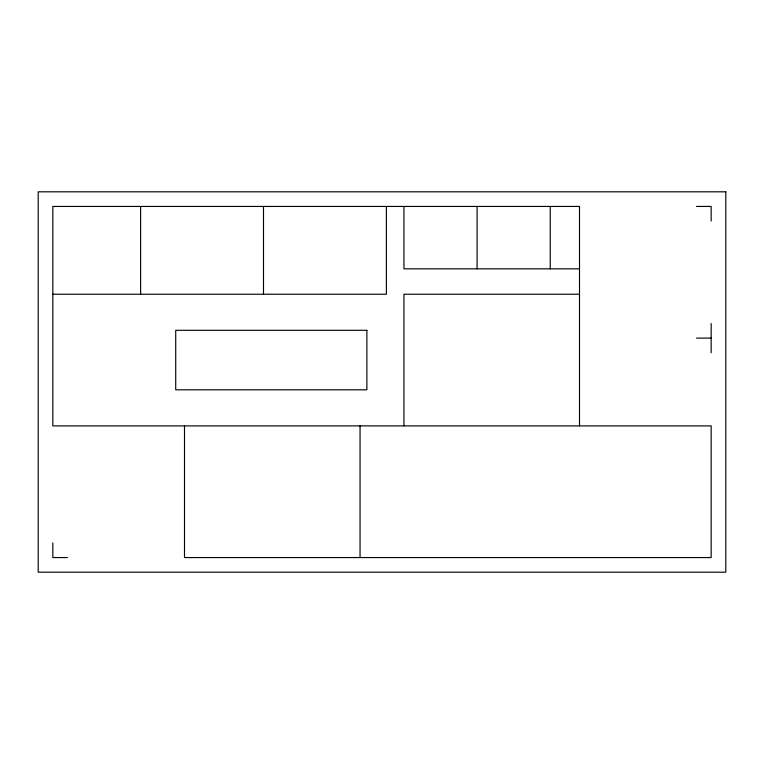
<?xml version="1.0" encoding="UTF-8"?>
<svg xmlns="http://www.w3.org/2000/svg" width="764" height="764" viewBox="0 0 764 764"><rect width="100%" height="100%" fill="white"/><g stroke="black" fill="none" stroke-linecap="round" stroke-linejoin="round"><path stroke-width="1.15" d="M696.539 206.442L711.169 206.442L711.169 221.073M579.504 268.832L403.946 268.832L403.946 206.442M52.831 294.226L386.393 294.226L386.393 206.442M579.504 294.226L403.946 294.226L403.946 425.892M696.539 338.108L711.169 338.108M67.461 557.558L52.831 557.558L52.831 542.927M711.169 323.478L711.169 352.739M579.504 425.892L579.504 206.442L52.831 206.442L52.831 425.892L711.169 425.892L711.169 557.558L184.496 557.558L184.496 425.892M550.242 206.442L550.242 268.832M477.089 206.442L477.089 268.832M360.054 425.892L360.054 557.558M263.494 206.442L263.494 294.226M140.605 206.442L140.605 294.226M725.8 191.812L38.2 191.812L38.2 572.188L725.8 572.188L725.8 191.812M366.882 330.306L175.72 330.306L175.72 389.802L366.882 389.802L366.882 330.306"/></g></svg>
